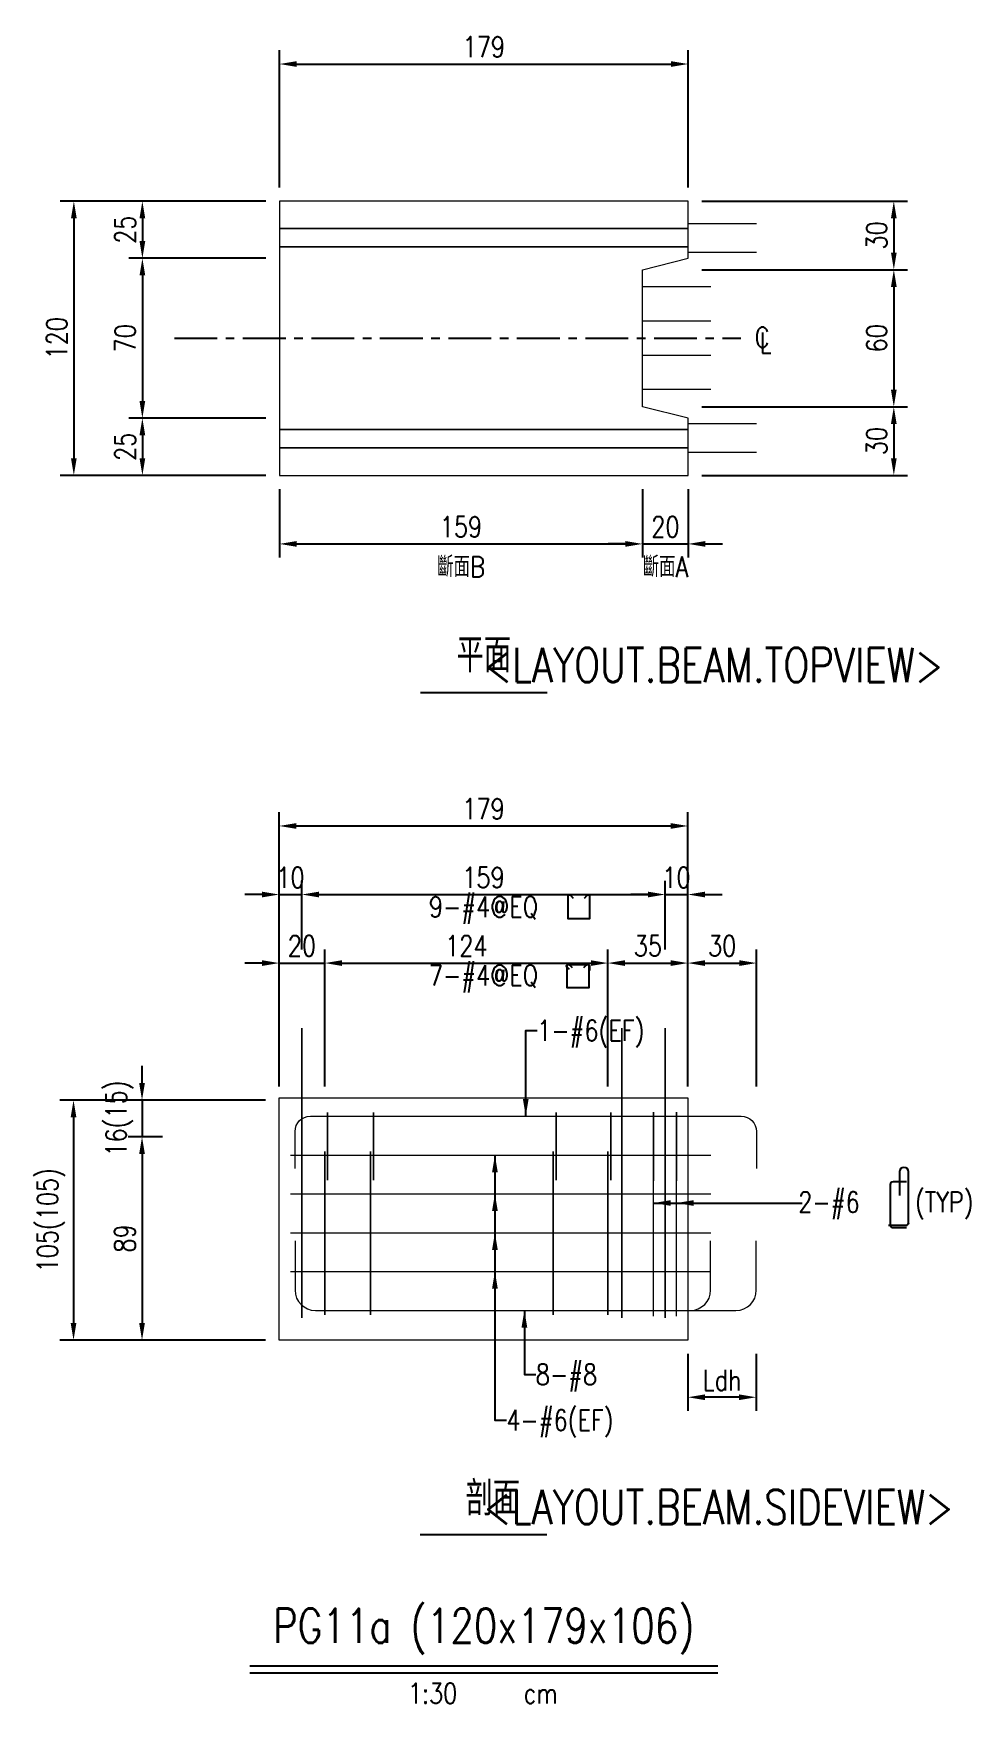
# Model space of a CAD drawing. Extents: x -4754 to 8167, y -19960 to 3942.
# Drawn here: x -462 to -52, y 2683 to 3414 of the extents above; entities that cross this region are included whole.
import ezdxf
from ezdxf.enums import TextEntityAlignment as Align

# ---------------------------------------------------------------- set-up
doc = ezdxf.new("R2010")
doc.units = 0
doc.header["$LTSCALE"] = 3
doc.linetypes.add('CENTER', pattern=[2, 1.25, -0.25, 0.25, -0.25])
doc.layers.get('0').update_dxf_attribs({"linetype": 'CONTINUOUS'})
doc.layers.add('HB_0', color=7, linetype='CONTINUOUS', transparency=0.5)
for name, color, linetype in [('HB_DIM', 1, 'CONTINUOUS'), ('HB_TXT_CTEXT', 2, 'CONTINUOUS'), ('RCAD.PARM.Treatle', 2, 'CONTINUOUS'), ('鋼筋', 3, 'CONTINUOUS')]:
    doc.layers.add(name, color=color, linetype=linetype)
doc.styles.get("Standard").update_dxf_attribs({"font": 'ROMANS.shx', "width": 0.8, "bigfont": 'chineset.shx'})
doc.dimstyles.new('30', dxfattribs={"dimscale": 3, "dimtxt": 3, "dimasz": 2.5, "dimexe": 2, "dimexo": 2, "dimgap": 1, "dimtad": 1, "dimdsep": 46, "dimtxsty": 'Standard', "dimcen": 0, "dimclrd": 256, "dimclre": 256, "dimclrt": 2, "dimadec": 0, "dimazin": 0, "dimtfac": 1, "dimtix": 1, "dimtmove": 2, "dimatfit": 3, "dimfxl": 1, "dimtolj": 1, "dimtzin": 0, "dimarcsym": 0})

# ---------------------------------------------------------------- blocks, each defined once
blk = doc.blocks.new('beam_Topview')
at = {"layer": 'HB_TXT_CTEXT', "color": 4, "linetype": 'Continuous'}
blk.add_line((-27.76, 0), (27.76, 0), dxfattribs=at)
at = {"layer": 'HB_TXT_CTEXT', "color": 4, "linetype": 'Continuous', "width": 0.8}
blk.add_text('平面', height=15, rotation=360, dxfattribs=at).set_placement((0, 16.5), align=Align.MIDDLE)
blk = doc.blocks.new('beam_title')
at = {"layer": 'HB_TXT_CTEXT', "color": 3, "linetype": 'Continuous'}
blk.add_line((-102.52, 3), (102.52, 3), dxfattribs=at)
at = {"layer": 'HB_TXT_CTEXT', "color": 1, "linetype": 'Continuous'}
blk.add_line((-102.52, 0), (102.52, 0), dxfattribs=at)
at = {"color": 3, "linetype": 'Continuous', "width": 0.8}
blk.add_attdef('A', text='', height=15, dxfattribs=at).set_placement((0, 19.49), align=Align.MIDDLE)
at = {"color": 2, "linetype": 'Continuous', "width": 0.8}
for tag, p in [('1:30', (-22.44, -9)), ('CM', (24.84, -9))]:
    blk.add_attdef(tag, text='', height=9, dxfattribs=at).set_placement(p, align=Align.MIDDLE)
blk = doc.blocks.new('*D985')
at = {"layer": 'HB_DIM', "linetype": 'Continuous', "lineweight": -2}
for p, q in [((-354.78, 3346.95), (-354.78, 3406.95)), ((-175.78, 3346.95), (-175.78, 3406.95)), ((-347.28, 3400.95), (-183.28, 3400.95))]:
    blk.add_line(p, q, dxfattribs=at)
at = {"layer": 'HB_DIM'}
for points in [[(-347.28, 3402.2), (-347.28, 3399.7), (-354.78, 3400.95)], [(-183.28, 3399.7), (-183.28, 3402.2), (-175.78, 3400.95)]]:
    blk.add_solid(points, dxfattribs=at)
at = {"layer": 'HB_DIM', "color": 2, "linetype": 'Continuous', "insert": (-265.28, 3408.45), "char_height": 9, "attachment_point": 5, "rotation": 0}
blk.add_mtext('\\A1;179', dxfattribs=at)
blk = doc.blocks.new('*D986')
at = {"layer": 'HB_DIM', "linetype": 'Continuous', "lineweight": -2}
for p, q in [((-354.78, 3214.95), (-354.78, 3184.95)), ((-195.78, 3214.95), (-195.78, 3184.95)), ((-347.28, 3190.95), (-203.28, 3190.95))]:
    blk.add_line(p, q, dxfattribs=at)
at = {"layer": 'HB_DIM'}
for points in [[(-347.28, 3192.2), (-347.28, 3189.7), (-354.78, 3190.95)], [(-203.28, 3189.7), (-203.28, 3192.2), (-195.78, 3190.95)]]:
    blk.add_solid(points, dxfattribs=at)
at = {"layer": 'HB_DIM', "color": 2, "linetype": 'Continuous', "insert": (-275.28, 3198.45), "char_height": 9, "attachment_point": 5, "rotation": 0}
blk.add_mtext('\\A1;159', dxfattribs=at)
blk = doc.blocks.new('*D987')
at = {"layer": 'HB_DIM', "linetype": 'Continuous', "lineweight": -2}
for p, q in [((-195.78, 3214.95), (-195.78, 3184.95)), ((-175.78, 3214.95), (-175.78, 3184.95)), ((-203.28, 3190.95), (-210.78, 3190.95)), ((-195.78, 3190.95), (-175.78, 3190.95)), ((-168.28, 3190.95), (-160.78, 3190.95))]:
    blk.add_line(p, q, dxfattribs=at)
at = {"layer": 'HB_DIM'}
for points in [[(-203.28, 3189.7), (-203.28, 3192.2), (-195.78, 3190.95)], [(-168.28, 3192.2), (-168.28, 3189.7), (-175.78, 3190.95)]]:
    blk.add_solid(points, dxfattribs=at)
at = {"layer": 'HB_DIM', "color": 2, "linetype": 'Continuous', "insert": (-185.78, 3198.45), "char_height": 9, "attachment_point": 5, "rotation": 0}
blk.add_mtext('\\A1;20', dxfattribs=at)
blk = doc.blocks.new('*D988')
at = {"layer": 'HB_DIM', "linetype": 'Continuous', "lineweight": -2}
for p, q in [((-360.78, 3340.95), (-450.78, 3340.95)), ((-444.78, 3333.45), (-444.78, 3228.45)), ((-360.78, 3220.95), (-450.78, 3220.95))]:
    blk.add_line(p, q, dxfattribs=at)
at = {"layer": 'HB_DIM'}
for points in [[(-443.53, 3333.45), (-446.03, 3333.45), (-444.78, 3340.95)], [(-446.03, 3228.45), (-443.53, 3228.45), (-444.78, 3220.95)]]:
    blk.add_solid(points, dxfattribs=at)
at = {"layer": 'HB_DIM', "color": 2, "linetype": 'Continuous', "insert": (-452.28, 3280.95), "char_height": 9, "attachment_point": 5, "rotation": 90}
blk.add_mtext('\\A1;120', dxfattribs=at)
blk = doc.blocks.new('*D989')
at = {"layer": 'HB_DIM', "linetype": 'Continuous', "lineweight": -2}
for p, q in [((-360.78, 3340.95), (-420.78, 3340.95)), ((-414.78, 3333.45), (-414.78, 3323.45)), ((-360.78, 3315.95), (-420.78, 3315.95))]:
    blk.add_line(p, q, dxfattribs=at)
at = {"layer": 'HB_DIM'}
for points in [[(-413.53, 3333.45), (-416.03, 3333.45), (-414.78, 3340.95)], [(-416.03, 3323.45), (-413.53, 3323.45), (-414.78, 3315.95)]]:
    blk.add_solid(points, dxfattribs=at)
at = {"layer": 'HB_DIM', "color": 2, "linetype": 'Continuous', "insert": (-422.28, 3328.45), "char_height": 9, "attachment_point": 5, "rotation": 90}
blk.add_mtext('\\A1;25', dxfattribs=at)
blk = doc.blocks.new('*D990')
at = {"layer": 'HB_DIM', "linetype": 'Continuous', "lineweight": -2}
for p, q in [((-360.78, 3315.95), (-420.78, 3315.95)), ((-414.78, 3308.45), (-414.78, 3253.45)), ((-360.78, 3245.95), (-420.78, 3245.95))]:
    blk.add_line(p, q, dxfattribs=at)
at = {"layer": 'HB_DIM'}
for points in [[(-413.53, 3308.45), (-416.03, 3308.45), (-414.78, 3315.95)], [(-416.03, 3253.45), (-413.53, 3253.45), (-414.78, 3245.95)]]:
    blk.add_solid(points, dxfattribs=at)
at = {"layer": 'HB_DIM', "color": 2, "linetype": 'Continuous', "insert": (-422.28, 3280.95), "char_height": 9, "attachment_point": 5, "rotation": 90}
blk.add_mtext('\\A1;70', dxfattribs=at)
blk = doc.blocks.new('*D991')
at = {"layer": 'HB_DIM', "linetype": 'Continuous', "lineweight": -2}
for p, q in [((-360.78, 3245.95), (-420.78, 3245.95)), ((-414.78, 3238.45), (-414.78, 3228.45)), ((-360.78, 3220.95), (-420.78, 3220.95))]:
    blk.add_line(p, q, dxfattribs=at)
at = {"layer": 'HB_DIM'}
for points in [[(-413.53, 3238.45), (-416.03, 3238.45), (-414.78, 3245.95)], [(-416.03, 3228.45), (-413.53, 3228.45), (-414.78, 3220.95)]]:
    blk.add_solid(points, dxfattribs=at)
at = {"layer": 'HB_DIM', "color": 2, "linetype": 'Continuous', "insert": (-422.28, 3233.45), "char_height": 9, "attachment_point": 5, "rotation": 90}
blk.add_mtext('\\A1;25', dxfattribs=at)
blk = doc.blocks.new('*D992')
at = {"layer": 'HB_DIM', "linetype": 'Continuous', "lineweight": -2}
for p, q in [((-169.78, 3340.95), (-79.78, 3340.95)), ((-85.78, 3333.45), (-85.78, 3318.45)), ((-169.78, 3310.95), (-79.78, 3310.95))]:
    blk.add_line(p, q, dxfattribs=at)
at = {"layer": 'HB_DIM'}
for points in [[(-84.53, 3333.45), (-87.03, 3333.45), (-85.78, 3340.95)], [(-87.03, 3318.45), (-84.53, 3318.45), (-85.78, 3310.95)]]:
    blk.add_solid(points, dxfattribs=at)
at = {"layer": 'HB_DIM', "color": 2, "linetype": 'Continuous', "insert": (-93.28, 3325.95), "char_height": 9, "attachment_point": 5, "rotation": 90}
blk.add_mtext('\\A1;30', dxfattribs=at)
blk = doc.blocks.new('*D993')
at = {"layer": 'HB_DIM', "linetype": 'Continuous', "lineweight": -2}
for p, q in [((-169.78, 3310.95), (-79.78, 3310.95)), ((-85.78, 3303.45), (-85.78, 3258.45)), ((-169.78, 3250.95), (-79.78, 3250.95))]:
    blk.add_line(p, q, dxfattribs=at)
at = {"layer": 'HB_DIM'}
for points in [[(-84.53, 3303.45), (-87.03, 3303.45), (-85.78, 3310.95)], [(-87.03, 3258.45), (-84.53, 3258.45), (-85.78, 3250.95)]]:
    blk.add_solid(points, dxfattribs=at)
at = {"layer": 'HB_DIM', "color": 2, "linetype": 'Continuous', "insert": (-93.28, 3280.95), "char_height": 9, "attachment_point": 5, "rotation": 90}
blk.add_mtext('\\A1;60', dxfattribs=at)
blk = doc.blocks.new('*D994')
at = {"layer": 'HB_DIM', "linetype": 'Continuous', "lineweight": -2}
for p, q in [((-169.78, 3250.95), (-79.78, 3250.95)), ((-85.78, 3243.45), (-85.78, 3228.45)), ((-169.78, 3220.95), (-79.78, 3220.95))]:
    blk.add_line(p, q, dxfattribs=at)
at = {"layer": 'HB_DIM'}
for points in [[(-84.53, 3243.45), (-87.03, 3243.45), (-85.78, 3250.95)], [(-87.03, 3228.45), (-84.53, 3228.45), (-85.78, 3220.95)]]:
    blk.add_solid(points, dxfattribs=at)
at = {"layer": 'HB_DIM', "color": 2, "linetype": 'Continuous', "insert": (-93.28, 3235.95), "char_height": 9, "attachment_point": 5, "rotation": 90}
blk.add_mtext('\\A1;30', dxfattribs=at)
blk = doc.blocks.new('cl')
at = {"layer": 'HB_TXT_CTEXT', "linetype": 'Continuous', "width": 0.8}
for s, p in [('C', (-0.18, 0.11)), ('L', (0.23, -0.56))]:
    blk.add_text(s, height=2.5, dxfattribs=at).set_placement(p, align=Align.MIDDLE)
blk = doc.blocks.new('beam_SectionSide')
at = {"layer": 'HB_TXT_CTEXT', "color": 4, "linetype": 'Continuous'}
blk.add_line((-27.76, 0), (27.76, 0), dxfattribs=at)
at = {"layer": 'HB_TXT_CTEXT', "color": 4, "linetype": 'Continuous', "width": 0.8}
blk.add_text(' 剖面', height=15, rotation=360, dxfattribs=at).set_placement((0, 16.5), align=Align.MIDDLE)
blk = doc.blocks.new('rebar_arrowD')
at = {"color": 1, "linetype": 'Continuous'}
blk.add_solid([(-1.25, -7.5), (0, 0), (1.25, -7.5)], dxfattribs=at)
blk = doc.blocks.new('*D1155')
at = {"layer": 'HB_DIM', "linetype": 'Continuous', "lineweight": -2}
for p, q in [((-175.93, 2836.51), (-175.93, 2811.51)), ((-145.99, 2836.51), (-145.99, 2811.51)), ((-153.49, 2817.51), (-168.43, 2817.51))]:
    blk.add_line(p, q, dxfattribs=at)
at = {"layer": 'HB_DIM'}
for points in [[(-168.43, 2818.76), (-168.43, 2816.26), (-175.93, 2817.51)], [(-153.49, 2816.26), (-153.49, 2818.76), (-145.99, 2817.51)]]:
    blk.add_solid(points, dxfattribs=at)
at = {"layer": 'HB_DIM', "color": 2, "linetype": 'Continuous', "insert": (-160.96, 2825.01), "char_height": 9, "attachment_point": 5, "rotation": 0}
blk.add_mtext('\\A1;Ldh', dxfattribs=at)
blk = doc.blocks.new('rebar_arrowU')
at = {"color": 1, "linetype": 'Continuous'}
blk.add_solid([(-1.25, -7.5), (0, 0), (1.25, -7.5)], dxfattribs=at)
blk = doc.blocks.new('rebar_arrowL')
at = {"color": 1, "linetype": 'Continuous', "extrusion": (0, 0, -1)}
blk.add_solid([(-7.5, 1.25), (0, 0), (-7.5, -1.25)], dxfattribs=at)
blk = doc.blocks.new('rebar_2Tie_180_90')
at = {"layer": 'HB_TXT_CTEXT', "linetype": 'Continuous'}
for points in [[(46.52, -8.69), (46.52, 13.68, 1), (42.68, 13.68), (42.68, 3.28)], [(45.67, 9.28), (39.8, 9.28, 0.414214), (38.6, 8.08), (38.6, -9.57)], [(46.52, -8.69, -0.414214), (45.32, -9.89), (37.81, -9.89)], [(38.6, -9.57, 0.414214), (39.8, -10.77), (45.67, -10.77)]]:
    blk.add_lwpolyline(points, format="xyb", dxfattribs=at)
at = {"color": 2, "linetype": 'Continuous', "width": 0.8}
for tag, p in [('2-D16', (-1.67, 0.43)), ('(TYP)', (49.39, 0.45))]:
    blk.add_attdef(tag, text='', height=9, dxfattribs=at).set_placement(p, align=Align.MIDDLE_LEFT)
blk = doc.blocks.new('*D1156')
at = {"layer": 'HB_DIM', "linetype": 'Continuous', "lineweight": -2}
for p, q in [((-354.93, 2953.51), (-354.93, 3073.51)), ((-175.93, 2953.51), (-175.93, 3073.51)), ((-347.43, 3067.51), (-183.43, 3067.51))]:
    blk.add_line(p, q, dxfattribs=at)
at = {"layer": 'HB_DIM'}
for points in [[(-347.43, 3068.76), (-347.43, 3066.26), (-354.93, 3067.51)], [(-183.43, 3066.26), (-183.43, 3068.76), (-175.93, 3067.51)]]:
    blk.add_solid(points, dxfattribs=at)
at = {"layer": 'HB_DIM', "color": 2, "linetype": 'Continuous', "insert": (-265.43, 3075.01), "char_height": 9, "attachment_point": 5, "rotation": 0}
blk.add_mtext('\\A1;179', dxfattribs=at)
blk = doc.blocks.new('*D1157')
at = {"layer": 'HB_DIM', "linetype": 'Continuous', "lineweight": -2}
for p, q in [((-354.93, 3013.51), (-354.93, 3043.51)), ((-344.93, 3013.51), (-344.93, 3043.51)), ((-362.43, 3037.51), (-369.93, 3037.51)), ((-354.93, 3037.51), (-344.93, 3037.51)), ((-337.43, 3037.51), (-329.93, 3037.51))]:
    blk.add_line(p, q, dxfattribs=at)
at = {"layer": 'HB_DIM'}
for points in [[(-362.43, 3036.26), (-362.43, 3038.76), (-354.93, 3037.51)], [(-337.43, 3038.76), (-337.43, 3036.26), (-344.93, 3037.51)]]:
    blk.add_solid(points, dxfattribs=at)
at = {"layer": 'HB_DIM', "color": 2, "linetype": 'Continuous', "insert": (-349.93, 3045.01), "char_height": 9, "attachment_point": 5, "rotation": 0}
blk.add_mtext('\\A1;10', dxfattribs=at)
blk = doc.blocks.new('*D1158')
at = {"layer": 'HB_DIM', "linetype": 'Continuous', "lineweight": -2}
for p, q in [((-344.93, 3013.51), (-344.93, 3043.51)), ((-185.93, 3013.51), (-185.93, 3043.51)), ((-337.43, 3037.51), (-193.43, 3037.51))]:
    blk.add_line(p, q, dxfattribs=at)
at = {"layer": 'HB_DIM'}
for points in [[(-337.43, 3038.76), (-337.43, 3036.26), (-344.93, 3037.51)], [(-193.43, 3036.26), (-193.43, 3038.76), (-185.93, 3037.51)]]:
    blk.add_solid(points, dxfattribs=at)
at = {"layer": 'HB_DIM', "color": 2, "linetype": 'Continuous', "insert": (-265.43, 3045.01), "char_height": 9, "attachment_point": 5, "rotation": 0}
blk.add_mtext('\\A1;159', dxfattribs=at)
blk = doc.blocks.new('*D1159')
at = {"layer": 'HB_DIM', "linetype": 'Continuous', "lineweight": -2}
for p, q in [((-185.93, 3013.51), (-185.93, 3043.51)), ((-175.93, 3013.51), (-175.93, 3043.51)), ((-193.43, 3037.51), (-200.93, 3037.51)), ((-185.93, 3037.51), (-175.93, 3037.51)), ((-168.43, 3037.51), (-160.93, 3037.51))]:
    blk.add_line(p, q, dxfattribs=at)
at = {"layer": 'HB_DIM'}
for points in [[(-193.43, 3036.26), (-193.43, 3038.76), (-185.93, 3037.51)], [(-168.43, 3038.76), (-168.43, 3036.26), (-175.93, 3037.51)]]:
    blk.add_solid(points, dxfattribs=at)
at = {"layer": 'HB_DIM', "color": 2, "linetype": 'Continuous', "insert": (-180.93, 3045.01), "char_height": 9, "attachment_point": 5, "rotation": 0}
blk.add_mtext('\\A1;10', dxfattribs=at)
blk = doc.blocks.new('*D1160')
at = {"layer": 'HB_DIM', "linetype": 'Continuous', "lineweight": -2}
for p, q in [((-354.93, 2953.51), (-354.93, 3013.51)), ((-334.93, 2953.51), (-334.93, 3013.51)), ((-362.43, 3007.51), (-369.93, 3007.51)), ((-354.93, 3007.51), (-334.93, 3007.51)), ((-327.43, 3007.51), (-319.93, 3007.51))]:
    blk.add_line(p, q, dxfattribs=at)
at = {"layer": 'HB_DIM'}
for points in [[(-362.43, 3006.26), (-362.43, 3008.76), (-354.93, 3007.51)], [(-327.43, 3008.76), (-327.43, 3006.26), (-334.93, 3007.51)]]:
    blk.add_solid(points, dxfattribs=at)
at = {"layer": 'HB_DIM', "color": 2, "linetype": 'Continuous', "insert": (-344.93, 3015.01), "char_height": 9, "attachment_point": 5, "rotation": 0}
blk.add_mtext('\\A1;20', dxfattribs=at)
blk = doc.blocks.new('*D1161')
at = {"layer": 'HB_DIM', "linetype": 'Continuous', "lineweight": -2}
for p, q in [((-334.93, 2953.51), (-334.93, 3013.51)), ((-210.93, 2953.51), (-210.93, 3013.51)), ((-327.43, 3007.51), (-218.43, 3007.51))]:
    blk.add_line(p, q, dxfattribs=at)
at = {"layer": 'HB_DIM'}
for points in [[(-327.43, 3008.76), (-327.43, 3006.26), (-334.93, 3007.51)], [(-218.43, 3006.26), (-218.43, 3008.76), (-210.93, 3007.51)]]:
    blk.add_solid(points, dxfattribs=at)
at = {"layer": 'HB_DIM', "color": 2, "linetype": 'Continuous', "insert": (-272.93, 3015.01), "char_height": 9, "attachment_point": 5, "rotation": 0}
blk.add_mtext('\\A1;124', dxfattribs=at)
blk = doc.blocks.new('*D1162')
at = {"layer": 'HB_DIM', "linetype": 'Continuous', "lineweight": -2}
for p, q in [((-210.93, 2953.51), (-210.93, 3013.51)), ((-175.93, 2953.51), (-175.93, 3013.51)), ((-203.43, 3007.51), (-183.43, 3007.51))]:
    blk.add_line(p, q, dxfattribs=at)
at = {"layer": 'HB_DIM'}
for points in [[(-203.43, 3008.76), (-203.43, 3006.26), (-210.93, 3007.51)], [(-183.43, 3006.26), (-183.43, 3008.76), (-175.93, 3007.51)]]:
    blk.add_solid(points, dxfattribs=at)
at = {"layer": 'HB_DIM', "color": 2, "linetype": 'Continuous', "insert": (-193.43, 3015.01), "char_height": 9, "attachment_point": 5, "rotation": 0}
blk.add_mtext('\\A1;35', dxfattribs=at)
blk = doc.blocks.new('*D1163')
at = {"layer": 'HB_DIM', "linetype": 'Continuous', "lineweight": -2}
for p, q in [((-175.93, 2953.51), (-175.93, 3013.51)), ((-145.93, 2953.51), (-145.93, 3013.51)), ((-168.43, 3007.51), (-153.43, 3007.51))]:
    blk.add_line(p, q, dxfattribs=at)
at = {"layer": 'HB_DIM'}
for points in [[(-168.43, 3008.76), (-168.43, 3006.26), (-175.93, 3007.51)], [(-153.43, 3006.26), (-153.43, 3008.76), (-145.93, 3007.51)]]:
    blk.add_solid(points, dxfattribs=at)
at = {"layer": 'HB_DIM', "color": 2, "linetype": 'Continuous', "insert": (-160.93, 3015.01), "char_height": 9, "attachment_point": 5, "rotation": 0}
blk.add_mtext('\\A1;30', dxfattribs=at)
blk = doc.blocks.new('*D1164')
at = {"layer": 'HB_DIM', "linetype": 'Continuous', "lineweight": -2}
for p, q in [((-360.93, 2947.51), (-450.93, 2947.51)), ((-444.93, 2940.01), (-444.93, 2850.01)), ((-360.93, 2842.51), (-450.93, 2842.51))]:
    blk.add_line(p, q, dxfattribs=at)
at = {"layer": 'HB_DIM'}
for points in [[(-443.68, 2940.01), (-446.18, 2940.01), (-444.93, 2947.51)], [(-446.18, 2850.01), (-443.68, 2850.01), (-444.93, 2842.51)]]:
    blk.add_solid(points, dxfattribs=at)
at = {"layer": 'HB_DIM', "color": 2, "linetype": 'Continuous', "insert": (-454.78, 2895.01), "char_height": 9, "attachment_point": 5, "rotation": 90}
blk.add_mtext('\\A1;105(105)', dxfattribs=at)
blk = doc.blocks.new('*D1165')
at = {"layer": 'HB_DIM', "linetype": 'Continuous', "lineweight": -2}
for p, q in [((-414.93, 2955.01), (-414.93, 2962.51)), ((-360.93, 2947.51), (-420.93, 2947.51)), ((-414.93, 2947.51), (-414.93, 2931.51)), ((-405.93, 2931.51), (-420.93, 2931.51)), ((-414.93, 2924.01), (-414.93, 2916.51))]:
    blk.add_line(p, q, dxfattribs=at)
at = {"layer": 'HB_DIM'}
for points in [[(-416.18, 2955.01), (-413.68, 2955.01), (-414.93, 2947.51)], [(-413.68, 2924.01), (-416.18, 2924.01), (-414.93, 2931.51)]]:
    blk.add_solid(points, dxfattribs=at)
at = {"layer": 'HB_DIM', "color": 2, "linetype": 'Continuous', "insert": (-424.78, 2939.51), "char_height": 9, "attachment_point": 5, "rotation": 90}
blk.add_mtext('\\A1;16(15)', dxfattribs=at)
blk = doc.blocks.new('*D1166')
at = {"layer": 'HB_DIM', "linetype": 'Continuous', "lineweight": -2}
for p, q in [((-405.93, 2931.51), (-420.93, 2931.51)), ((-414.93, 2924.01), (-414.93, 2850.01)), ((-360.93, 2842.51), (-420.93, 2842.51))]:
    blk.add_line(p, q, dxfattribs=at)
at = {"layer": 'HB_DIM'}
for points in [[(-413.68, 2924.01), (-416.18, 2924.01), (-414.93, 2931.51)], [(-416.18, 2850.01), (-413.68, 2850.01), (-414.93, 2842.51)]]:
    blk.add_solid(points, dxfattribs=at)
at = {"layer": 'HB_DIM', "color": 2, "linetype": 'Continuous', "insert": (-422.43, 2887.01), "char_height": 9, "attachment_point": 5, "rotation": 90}
blk.add_mtext('\\A1;89', dxfattribs=at)
blk = doc.blocks.new('dim_rebar_HoopU')
at = {"linetype": 'Continuous'}
blk.add_lwpolyline([(44.17, 4.47), (45.41, 5.71, -0.668179), (46.47, 5.27), (46.47, -4.68), (37.02, -4.68), (37.02, 5.27, -0.668179), (38.09, 5.71), (39.33, 4.47)], format="xyb", dxfattribs=at)
at = {"linetype": 'Continuous', "width": 0.8}
blk.add_attdef('25-D13@EQ', text='', height=9, dxfattribs=at).set_placement((0, 0), align=Align.MIDDLE)
blk = doc.blocks.new('dim_rebar_HoopUwithTie')
at = {"linetype": 'Continuous'}
for points in [[(37.71, 3.13), (36.52, 4.32, -0.668179), (36.95, 5.34), (45.82, 5.34, -0.414214), (46.42, 4.74), (46.42, 2.79)], [(43.88, 4.04), (45.07, 5.23, -0.668179), (46.09, 4.81), (46.09, -4.89), (36.68, -4.89), (36.68, 4.81, -0.668179), (37.71, 5.23), (38.89, 4.04)]]:
    blk.add_lwpolyline(points, format="xyb", dxfattribs=at)
at = {"linetype": 'Continuous', "width": 0.8}
blk.add_attdef('22-D13@EQ', text='', height=9, dxfattribs=at).set_placement((0, 0), align=Align.MIDDLE)

msp = doc.modelspace()

# ---------------------------------------------------------------- linework, layer by layer
at = {"layer": 'HB_0', "lineweight": 5}
for p, q in [((-195.777, 3340.95, 105), (-354.777, 3340.95, 105)), ((-354.777, 3340.95, 105), (-354.777, 3328.95, 105)), ((-175.777, 3340.95, 105), (-195.777, 3340.95, 105)), ((-175.777, 3328.95, 105), (-175.777, 3340.95, 105)), ((-195.777, 3328.95, 105), (-354.777, 3328.95, 105)), ((-354.777, 3328.95, 105), (-354.777, 3320.95, 90)), ((-354.777, 3328.95, 105), (-195.777, 3328.95, 105)), ((-175.777, 3328.95, 105), (-195.777, 3328.95, 105)), ((-195.777, 3328.95, 105), (-175.777, 3328.95, 105)), ((-175.777, 3320.95, 90), (-175.777, 3328.95, 105)), ((-354.777, 3320.95, 90), (-195.777, 3320.95, 90)), ((-195.777, 3320.95, 90), (-354.777, 3320.95, 90)), ((-354.777, 3320.95, 90), (-354.777, 3240.95, 90)), ((-175.777, 3320.95, 90), (-195.777, 3320.95, 90)), ((-195.777, 3320.95, 90), (-175.777, 3320.95, 90)), ((-175.777, 3315.95, 90), (-175.777, 3320.95, 90)), ((-195.777, 3310.95, 90), (-175.777, 3315.95, 90)), ((-195.777, 3250.95, 90), (-195.777, 3310.95, 90)), ((-175.777, 3245.95, 90), (-195.777, 3250.95, 90)), ((-175.777, 3240.95, 90), (-175.777, 3245.95, 90)), ((-195.777, 3240.95, 90), (-354.777, 3240.95, 90)), ((-354.777, 3240.95, 90), (-354.777, 3232.95, 106)), ((-354.777, 3240.95, 90), (-195.777, 3240.95, 90)), ((-195.777, 3240.95, 90), (-175.777, 3240.95, 90)), ((-175.777, 3240.95, 90), (-195.777, 3240.95, 90)), ((-175.777, 3232.95, 106), (-175.777, 3240.95, 90)), ((-195.777, 3232.95, 106), (-354.777, 3232.95, 106)), ((-354.777, 3232.95, 106), (-354.777, 3220.95, 106)), ((-354.777, 3232.95, 106), (-195.777, 3232.95, 106)), ((-195.777, 3232.95, 106), (-175.777, 3232.95, 106)), ((-175.777, 3232.95, 106), (-195.777, 3232.95, 106)), ((-175.777, 3220.95, 106), (-175.777, 3232.95, 106)), ((-354.777, 3220.95, 106), (-195.777, 3220.95, 106)), ((-195.777, 3220.95, 106), (-175.777, 3220.95, 106)), ((-354.927, 2948.507), (-195.927, 2948.507)), ((-354.927, 2932.507, -8), (-354.927, 2948.507)), ((-354.927, 2842.507, -108), (-354.927, 2947.507, -108)), ((-195.927, 2948.507), (-175.927, 2948.507)), ((-175.927, 2948.507), (-175.927, 2932.507, -8)), ((-175.927, 2947.507, -108), (-175.927, 2842.507, -108)), ((-175.927, 2932.507, -13), (-175.927, 2842.507, -13)), ((-195.927, 2842.507, -108), (-354.927, 2842.507, -108)), ((-175.927, 2842.507, -108), (-195.927, 2842.507, -108)), ((-175.927, 2842.507, -13), (-195.927, 2842.507, -18))]:
    msp.add_line(p, q, dxfattribs=at)
at = {"layer": 'HB_0', "color": 1, "linetype": 'CENTER', "ltscale": 5}
msp.add_lwpolyline([(-400.777, 3280.95), (-152.777, 3280.95)], dxfattribs=at)
at = {"layer": 'HB_TXT_CTEXT', "color": 1, "linetype": 'Continuous'}
for points in [[(-246.927, 2940.507), (-246.927, 2948.007), (-246.927, 2978.007), (-241.927, 2978.007)], [(-260.427, 2923.507), (-260.427, 2872.507), (-260.427, 2807.507), (-255.427, 2807.507)], [(-190.927, 2902.507), (-180.927, 2902.507), (-125.927, 2902.507)], [(-247.527, 2855.507), (-247.527, 2842.507), (-247.527, 2827.507), (-242.527, 2827.507)]]:
    msp.add_lwpolyline(points, dxfattribs=at)
at = {"layer": '鋼筋', "lineweight": 5}
for p, q in [((-145.84, 3330.95, 21.89), (-175.777, 3330.95, 21.89)), ((-145.84, 3318.45, 21.89), (-175.777, 3318.45, 21.89)), ((-165.84, 3303.45, 21.89), (-195.777, 3303.45, 21.89)), ((-165.84, 3288.45, 21.89), (-195.777, 3288.45, 21.89)), ((-165.84, 3273.45, 21.89), (-195.777, 3273.45, 21.89)), ((-165.84, 3258.45, 21.89), (-195.777, 3258.45, 21.89)), ((-145.84, 3243.45, 21.89), (-175.777, 3243.45, 21.89)), ((-145.84, 3230.95, 21.89), (-175.777, 3230.95, 21.89)), ((-344.927, 2972.654, -76.597), (-344.927, 2978.042, -81.985)), ((-344.927, 2978.042, -14.015), (-344.927, 2972.654, -19.403)), ((-344.927, 2975.797, -87.405), (-344.927, 2855.507, -87.405)), ((-344.927, 2855.507, -8.595), (-344.927, 2975.797, -8.595)), ((-204.927, 2972.654, -76.597), (-204.927, 2978.042, -81.985)), ((-204.927, 2978.042, -14.015), (-204.927, 2972.654, -19.403)), ((-204.927, 2975.797, -87.405), (-204.927, 2855.507, -87.405)), ((-204.927, 2855.507, -8.595), (-204.927, 2975.797, -8.595)), ((-185.927, 2972.654, -76.597), (-185.927, 2978.042, -81.985)), ((-185.927, 2978.042, -14.015), (-185.927, 2972.654, -19.403)), ((-185.927, 2975.797, -87.405), (-185.927, 2855.507, -87.405)), ((-185.927, 2855.507, -8.595), (-185.927, 2975.797, -8.595)), ((-341.242, 2940.507, -98), (-152.612, 2940.507, -98)), ((-333.657, 2912.51, -94.83), (-333.657, 2938.922, -94.83)), ((-333.657, 2938.922, -101.18), (-333.657, 2912.51, -101.18)), ((-313.657, 2912.51, -94.83), (-313.657, 2938.922, -94.83)), ((-313.657, 2938.922, -101.18), (-313.657, 2912.51, -101.18)), ((-233.657, 2912.51, -94.83), (-233.657, 2938.922, -94.83)), ((-233.657, 2938.922, -101.18), (-233.657, 2912.51, -101.18)), ((-209.657, 2912.51, -94.83), (-209.657, 2938.922, -94.83)), ((-209.657, 2938.922, -101.18), (-209.657, 2912.51, -101.18)), ((-190.927, 2857.02, -102.13), (-190.927, 2938.282, -102.13)), ((-190.927, 2938.282, -94.18), (-190.927, 2912.27, -94.18)), ((-180.927, 2857.02, -102.13), (-180.927, 2938.282, -102.13)), ((-180.927, 2938.282, -94.18), (-180.927, 2912.27, -94.18)), ((-347.927, 2917.587, -98), (-347.927, 2933.822, -98)), ((-145.927, 2933.822, -98), (-145.927, 2917.587, -98)), ((-334.927, 2918.779, -89.097), (-334.927, 2924.167, -94.485)), ((-334.927, 2924.167, -1.515), (-334.927, 2918.779, -6.903)), ((-314.927, 2918.779, -89.097), (-314.927, 2924.167, -94.485)), ((-314.927, 2924.167, -1.515), (-314.927, 2918.779, -6.903)), ((-234.927, 2918.779, -89.097), (-234.927, 2924.167, -94.485)), ((-234.927, 2924.167, -1.515), (-234.927, 2918.779, -6.903)), ((-210.927, 2918.779, -89.097), (-210.927, 2924.167, -94.485)), ((-210.927, 2924.167, -1.515), (-210.927, 2918.779, -6.903)), ((-349.927, 2923.507, -98), (-165.927, 2923.507, -98)), ((-334.927, 2921.922, -99.905), (-334.927, 2856.777, -99.905)), ((-334.927, 2856.777, 3.905), (-334.927, 2921.922, 3.905)), ((-314.927, 2921.922, -99.905), (-314.927, 2856.777, -99.905)), ((-314.927, 2856.777, 3.905), (-314.927, 2921.922, 3.905)), ((-234.927, 2921.922, -99.905), (-234.927, 2856.777, -99.905)), ((-234.927, 2856.777, 3.905), (-234.927, 2921.922, 3.905)), ((-210.927, 2921.922, -99.905), (-210.927, 2856.777, -99.905)), ((-210.927, 2856.777, 3.905), (-210.927, 2921.922, 3.905)), ((-349.927, 2906.507, -98), (-165.927, 2906.507, -98)), ((-349.927, 2889.507, -98), (-165.927, 2889.507, -98)), ((-347.927, 2885.987, -98), (-347.927, 2864.397, -98)), ((-347.927, 2885.987, -85.5), (-347.927, 2864.397, -85.5)), ((-347.927, 2885.987, -70.5), (-347.927, 2864.397, -70.5)), ((-347.927, 2885.987, -55.5), (-347.927, 2864.397, -55.5)), ((-165.99, 2864.397, -70.5), (-165.99, 2885.987, -70.5)), ((-165.99, 2864.397, -55.5), (-165.99, 2885.987, -55.5)), ((-145.99, 2864.397, -98), (-145.99, 2885.987, -98)), ((-145.99, 2864.397, -85.5), (-145.99, 2885.987, -85.5)), ((-349.927, 2872.507, -98), (-165.927, 2872.507, -98)), ((-344.927, 2852.332, -84.23), (-344.927, 2852.332, -11.77)), ((-339.037, 2855.507, -98), (-154.88, 2855.507, -98)), ((-339.037, 2855.507, -85.5), (-154.88, 2855.507, -85.5)), ((-339.037, 2855.507, -70.5), (-174.88, 2855.507, -70.5)), ((-339.037, 2855.507, -55.5), (-174.88, 2855.507, -55.5)), ((-334.927, 2853.602, -96.73), (-334.927, 2853.602, 0.73)), ((-314.927, 2853.602, -96.73), (-314.927, 2853.602, 0.73)), ((-234.927, 2853.602, -96.73), (-234.927, 2853.602, 0.73)), ((-210.927, 2853.602, -96.73), (-210.927, 2853.602, 0.73)), ((-204.927, 2852.332, -84.23), (-204.927, 2852.332, -11.77)), ((-190.927, 2853.045, -88.615), (-190.927, 2853.045, -98.155)), ((-185.927, 2852.332, -84.23), (-185.927, 2852.332, -11.77)), ((-180.927, 2853.045, -88.615), (-180.927, 2853.045, -98.155))]:
    msp.add_line(p, q, dxfattribs=at)
at = {"layer": '鋼筋', "lineweight": 5, "extrusion": (-1, 2.44929e-16, 0)}
for centre, start, end in [((-2975.797, -84.23, 344.927), 135, 270), ((-2975.797, -11.77, 344.927), 90, 225), ((-2975.797, -84.23, 204.927), 135, 270), ((-2975.797, -11.77, 204.927), 90, 225), ((-2975.797, -84.23, 185.927), 135, 270), ((-2975.797, -11.77, 185.927), 90, 225), ((-2938.922, -98.005, 333.657), 90, 270), ((-2938.922, -98.005, 313.657), 90, 270), ((-2938.922, -98.005, 233.657), 90, 270), ((-2938.922, -98.005, 209.657), 90, 270), ((-2921.922, -96.73, 334.927), 135, 270), ((-2921.922, 0.73, 334.927), 90, 225), ((-2921.922, -96.73, 314.927), 135, 270), ((-2921.922, 0.73, 314.927), 90, 225), ((-2921.922, -96.73, 234.927), 135, 270), ((-2921.922, 0.73, 234.927), 90, 225), ((-2921.922, -96.73, 210.927), 135, 270), ((-2921.922, 0.73, 210.927), 90, 225), ((-2855.507, -84.23, 344.927), 270, 0), ((-2855.507, -11.77, 344.927), 0, 90), ((-2856.777, -96.73, 334.927), 270, 0), ((-2856.777, 0.73, 334.927), 0, 90), ((-2856.777, -96.73, 314.927), 270, 0), ((-2856.777, 0.73, 314.927), 0, 90), ((-2856.777, -96.73, 234.927), 270, 0), ((-2856.777, 0.73, 234.927), 0, 90), ((-2856.777, -96.73, 210.927), 270, 0), ((-2856.777, 0.73, 210.927), 0, 90), ((-2855.507, -84.23, 204.927), 270, 0), ((-2855.507, -11.77, 204.927), 0, 90), ((-2855.507, -84.23, 185.927), 270, 0), ((-2855.507, -11.77, 185.927), 0, 90)]:
    msp.add_arc(centre, 3.175, start, end, dxfattribs=at)
at = {"layer": '鋼筋', "lineweight": 5, "extrusion": (0, 0, -1)}
for centre, start, end in [((341.242, 2933.822, 98), 0, 90), ((152.612, 2933.822, 98), 90, 180)]:
    msp.add_arc(centre, 6.685, start, end, dxfattribs=at)
at = {"layer": '鋼筋', "lineweight": 5, "extrusion": (1, -2.44929e-16, 1.22465e-16)}
for centre, start, end in [((2938.282, -98.155, -190.927), 270, 90), ((2938.282, -98.155, -180.927), 270, 90), ((2857.02, -98.155, -190.927), 180, 270), ((2857.02, -98.155, -180.927), 180, 270)]:
    msp.add_arc(centre, 3.975, start, end, dxfattribs=at)
at = {"layer": '鋼筋', "lineweight": 5}
for centre, start, end in [((-339.037, 2864.397, -98), 180, 270), ((-339.037, 2864.397, -85.5), 180, 270), ((-339.037, 2864.397, -70.5), 180, 270), ((-339.037, 2864.397, -55.5), 180, 270), ((-174.88, 2864.397, -70.5), 270, 0), ((-174.88, 2864.397, -55.5), 270, 0), ((-154.88, 2864.397, -98), 270, 0), ((-154.88, 2864.397, -85.5), 270, 0)]:
    msp.add_arc(centre, 8.89, start, end, dxfattribs=at)

# ---------------------------------------------------------------- block references
at = {"layer": 'HB_0', "linetype": 'Continuous', "xscale": 3.6, "yscale": 3.6, "zscale": 3.6}
msp.add_blockref('cl', (-142.777, 3280.95, 106), dxfattribs=at)
at = {"layer": 'HB_TXT_CTEXT', "color": 0, "linetype": 'Continuous', "rotation": 360}
for name, p in [('beam_Topview', (-265.277, 3125.95)), ('beam_SectionSide', (-265.427, 2757.507))]:
    msp.add_blockref(name, p, dxfattribs=at)
at = {"layer": 'HB_TXT_CTEXT', "linetype": 'Continuous'}
for name, p, values in [('dim_rebar_HoopU', (-265.427, 3031.507, -108), {'25-D13@EQ': '9-#4@EQ'}), ('dim_rebar_HoopUwithTie', (-265.427, 3001.507, -108), {'22-D13@EQ': '7-#4@EQ'}), ('rebar_2Tie_180_90', (-125.927, 2902.507, -88.615), {'2-D16': '2-#6', '(TYP)': '(TYP)'})]:
    msp.add_blockref(name, p, dxfattribs=at).add_auto_attribs(values)
at = {"layer": 'HB_TXT_CTEXT', "linetype": 'Continuous', "rotation": 180}
msp.add_blockref('rebar_arrowD', (-246.927, 2940.507, -98), dxfattribs=at)
at = {"layer": 'HB_TXT_CTEXT', "linetype": 'Continuous'}
for name, p in [('rebar_arrowU', (-260.427, 2923.507, -98)), ('rebar_arrowU', (-260.427, 2906.507, -98)), ('rebar_arrowL', (-190.927, 2902.507, -88.615)), ('rebar_arrowL', (-180.927, 2902.507, -88.615)), ('rebar_arrowU', (-260.427, 2889.507, -98)), ('rebar_arrowU', (-260.427, 2872.507, -98)), ('rebar_arrowU', (-247.527, 2855.507))]:
    msp.add_blockref(name, p, dxfattribs=at)
at = {"layer": 'HB_TXT_CTEXT', "color": 0, "linetype": 'Continuous', "rotation": 360}
msp.add_blockref('beam_title', (-265.277, 2696.95), dxfattribs=at).add_auto_attribs({'A': 'PG11a (120x179x106)', '1:30': '1:30', 'CM': 'cm'})

# ---------------------------------------------------------------- texts
at = {"layer": 'HB_TXT_CTEXT', "linetype": 'Continuous', "width": 0.8}
for s, p in [('斷面B', (-275.277, 3180.95)), ('斷面A', (-185.777, 3180.95))]:
    msp.add_text(s, height=9, dxfattribs=at).set_placement(p, align=Align.MIDDLE_CENTER)
for s, p in [('1-#6(EF)', (-241.927, 2978.007, -98)), ('8-#8', (-242.527, 2827.507)), ('4-#6(EF)', (-255.427, 2807.507, -98))]:
    msp.add_text(s, height=9, dxfattribs=at).set_placement(p, align=Align.MIDDLE_LEFT)
at = {"layer": 'RCAD.PARM.Treatle', "color": 4, "linetype": 'Continuous', "width": 0.8}
for s, p in [('<LAYOUT.BEAM.TOPVIEW>', (-265.277, 3125.95)), ('<LAYOUT.BEAM.SIDEVIEW>', (-265.427, 2757.507))]:
    msp.add_text(s, height=15, rotation=360, dxfattribs=at).set_placement(p, align=Align.BOTTOM_LEFT)

# ---------------------------------------------------------------- dimensions: what is measured, and where the dimension line sits
at = {"layer": 'HB_DIM', "linetype": 'Continuous'}
for base, p1, p2, angle, override, picture, middle in [((-175.777, 3400.95), (-354.777, 3340.95, 90), (-175.777, 3340.95, 90), 0, {"dimpost": '<>'}, '*D985', (-265.277, 3408.45)), ((-444.777, 3220.95), (-354.777, 3340.95, 90), (-354.777, 3220.95, 90), 90, {"dimtad": 4, "dimpost": '<>'}, '*D988', (-452.277, 3280.95)), ((-414.777, 3315.95), (-354.777, 3340.95, 90), (-354.777, 3315.95, 90), 90, {"dimtad": 4, "dimpost": '<>'}, '*D989', (-422.277, 3328.45)), ((-85.777, 3310.95), (-175.777, 3340.95, 90), (-175.777, 3310.95, 90), 90, {"dimtad": 4, "dimpost": '<>'}, '*D992', (-93.277, 3325.95)), ((-414.777, 3245.95), (-354.777, 3315.95, 90), (-354.777, 3245.95, 90), 90, {"dimtad": 4, "dimpost": '<>'}, '*D990', (-422.277, 3280.95)), ((-85.777, 3250.95), (-175.777, 3310.95, 90), (-175.777, 3250.95, 90), 90, {"dimtad": 4, "dimpost": '<>'}, '*D993', (-93.277, 3280.95)), ((-414.777, 3220.95), (-354.777, 3245.95, 90), (-354.777, 3220.95, 90), 90, {"dimtad": 4, "dimpost": '<>'}, '*D991', (-422.277, 3233.45)), ((-85.777, 3220.95), (-175.777, 3250.95, 90), (-175.777, 3220.95, 90), 90, {"dimtad": 4, "dimpost": '<>'}, '*D994', (-93.277, 3235.95)), ((-195.777, 3190.95), (-354.777, 3220.95, 90), (-195.777, 3220.95, 90), 0, {"dimpost": '<>'}, '*D986', (-275.277, 3198.45)), ((-175.777, 3190.95), (-195.777, 3220.95, 90), (-175.777, 3220.95, 90), 0, {"dimpost": '<>'}, '*D987', (-185.777, 3198.45)), ((-175.927, 3067.507), (-354.927, 2947.507, -108), (-175.927, 2947.507, -108), 0, {"dimpost": '<>'}, '*D1156', (-265.427, 3075.007)), ((-344.927, 3037.507), (-354.927, 3007.507, -108), (-344.927, 3007.507, -108), 0, {"dimpost": '<>'}, '*D1157', (-349.927, 3045.007)), ((-185.927, 3037.507), (-344.927, 3007.507, -108), (-185.927, 3007.507, -108), 0, {"dimpost": '<>'}, '*D1158', (-265.427, 3045.007)), ((-175.927, 3037.507), (-185.927, 3007.507, -108), (-175.927, 3007.507, -108), 0, {"dimpost": '<>'}, '*D1159', (-180.927, 3045.007)), ((-334.927, 3007.507), (-354.927, 2947.507, -108), (-334.927, 2947.507, -108), 0, {"dimpost": '<>'}, '*D1160', (-344.927, 3015.007)), ((-210.927, 3007.507), (-334.927, 2947.507, -108), (-210.927, 2947.507, -108), 0, {"dimpost": '<>'}, '*D1161', (-272.927, 3015.007)), ((-175.927, 3007.507), (-210.927, 2947.507, -108), (-175.927, 2947.507, -108), 0, {"dimpost": '<>'}, '*D1162', (-193.427, 3015.007)), ((-145.927, 3007.507), (-175.927, 2947.507, -108), (-145.927, 2947.507, -108), 0, {"dimpost": '<>'}, '*D1163', (-160.927, 3015.007)), ((-414.927, 2842.507), (-399.927, 2931.507, -108), (-354.927, 2842.507, -108), 90, {"dimtad": 4, "dimpost": '<>'}, '*D1166', (-422.427, 2887.007))]:
    dim = msp.add_linear_dim(base=base, p1=p1, p2=p2, angle=angle, dimstyle='30', override=override, dxfattribs=at)
    dim.commit()
    dim.dimension.update_dxf_attribs({"geometry": picture, "text_midpoint": middle})
for base, p1, p2, angle, text, override, picture, middle in [((-414.927, 2931.507), (-354.927, 2947.507, -108), (-399.927, 2931.507, -108), 90, '<>(15)', {"dimtad": 4, "dimpost": '<>'}, '*D1165', (-424.784, 2939.507)), ((-444.927, 2842.507), (-354.927, 2947.507, -108), (-354.927, 2842.507, -108), 90, '<>(105)', {"dimtad": 4, "dimpost": '<>'}, '*D1164', (-454.784, 2895.007)), ((-175.927, 2817.507), (-145.99, 2842.507, -98), (-175.927, 2842.507, -108), 0, 'Ldh', {"dimpost": '<>'}, '*D1155', (-160.958, 2825.007))]:
    dim = msp.add_linear_dim(base=base, p1=p1, p2=p2, angle=angle, text=text, dimstyle='30', override=override, dxfattribs=at)
    dim.commit()
    dim.dimension.update_dxf_attribs({"geometry": picture, "text_midpoint": middle})

doc.saveas('drawing.dxf')
